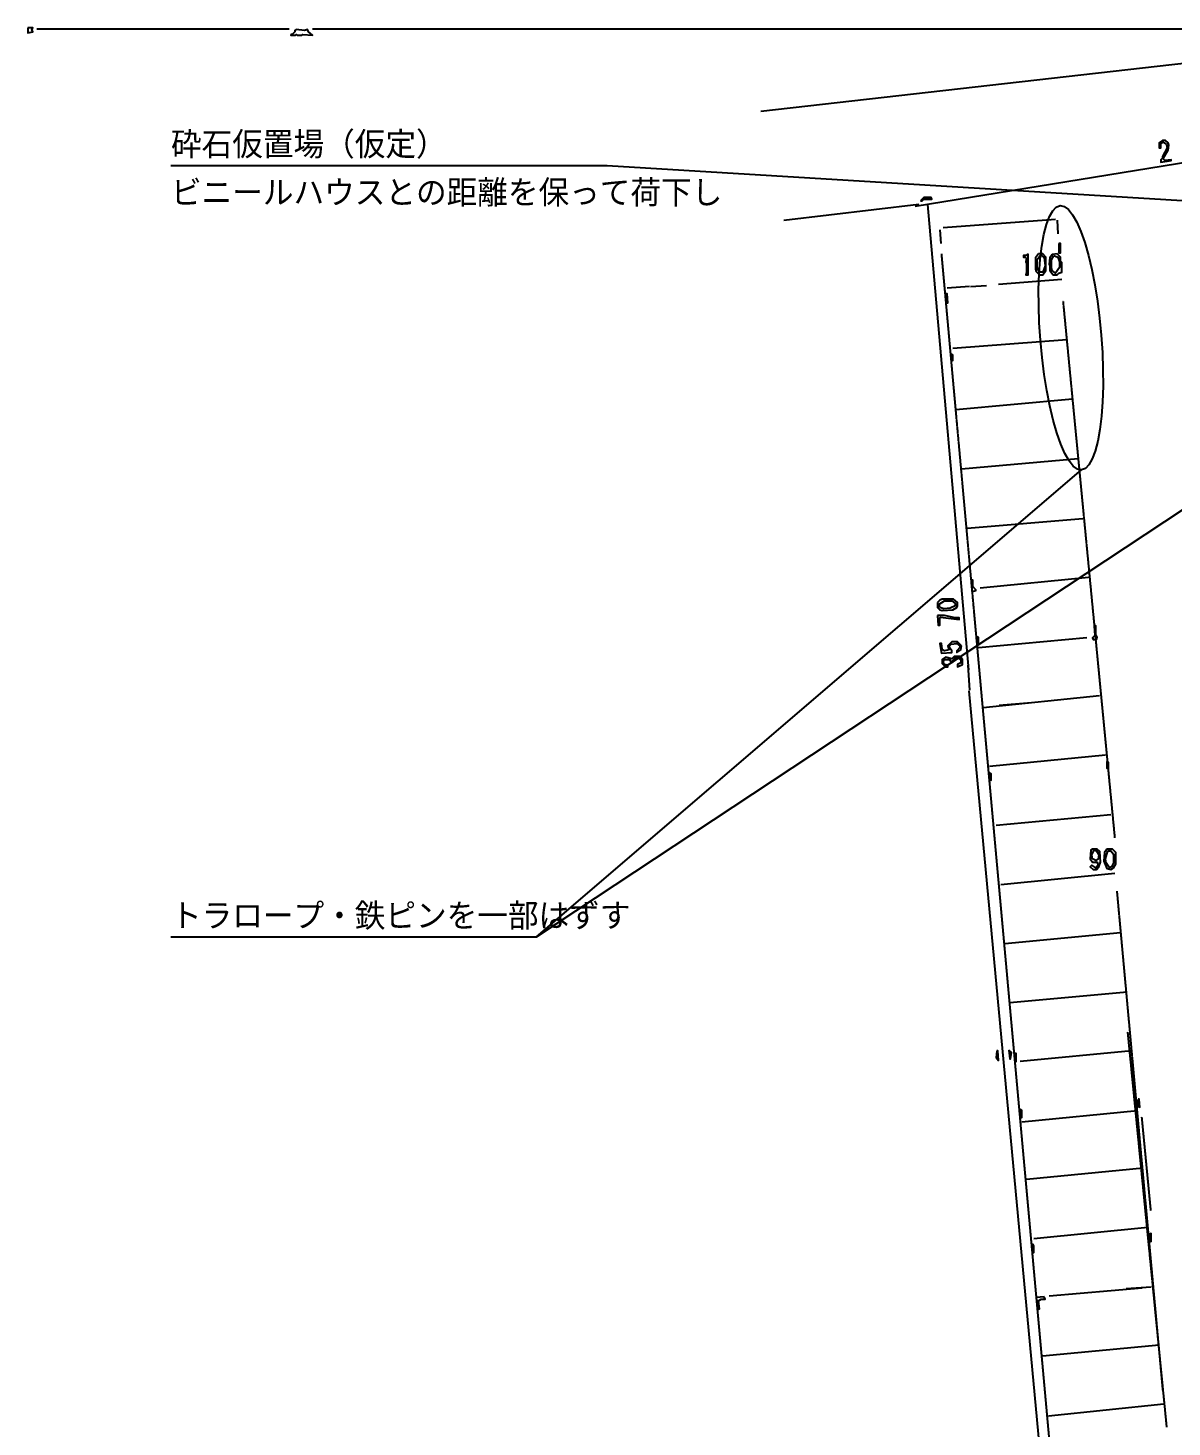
# Model space of a CAD drawing. Extents: x 11321 to 163025, y 6049 to 115321.
# Drawn here: x 11321 to 59877, y 55820 to 115185 of the extents above; entities that cross this region are included whole.
import ezdxf

# ---------------------------------------------------------------- set-up
doc = ezdxf.new("R2010")
doc.units = 0
doc.linetypes.add('DASHED', pattern=[1.524, 1.27, -0.254])
for name, color, linetype in [('CONSTRUCTION_PLAN', 1, 'Continuous'), ('DASHED_LINE', 3, 'DASHED'), ('SOLID_LINE', 7, 'Continuous'), ('TEXT_OUTLINE', 5, 'Continuous')]:
    doc.layers.add(name, color=color, linetype=linetype)

msp = doc.modelspace()

# ---------------------------------------------------------------- linework, layer by layer
at = {"layer": 'CONSTRUCTION_PLAN'}
for p, q in [((17390.3, 109354), (35901.7, 109354)), ((35901.7, 109354), (66492.1, 107478.6)), ((32901.7, 76619.4), (67252.3, 99329.6)), ((32901.7, 76619.4), (56033.9, 96431.2)), ((17390.3, 76619.4), (32901.7, 76619.4))]:
    msp.add_line(p, q, dxfattribs=at)
msp.add_lwpolyline([(56033.9, 96431.2), (55861.4, 96465.6), (55684.2, 96595.4), (55505.2, 96818.3), (55327.6, 97130.6), (55154.3, 97526.8), (54988.3, 98000.2), (54832.5, 98542.8), (54689.5, 99145.2), (54561.8, 99797.1), (54451.5, 100487.4), (54360.6, 101204.2), (54290.6, 101935.3), (54242.6, 102668.2), (54217.6, 103390.3), (54216, 104089.3), (54237.7, 104753.3), (54282.4, 105370.8), (54349.4, 105931.3), (54437.5, 106425.2), (54545.1, 106844.1), (54670.5, 107180.7), (54811.5, 107429.4), (54965.6, 107585.9), (55130.4, 107647.4), (55302.8, 107613), (55480, 107483.3), (55659, 107260.4), (55836.7, 106948.1), (56010, 106551.9), (56176, 106078.4), (56331.8, 105535.9), (56474.8, 104933.5), (56602.5, 104281.6), (56712.8, 103591.3), (56803.7, 102874.5), (56873.7, 102143.4), (56921.6, 101410.5), (56946.6, 100688.4), (56948.3, 99989.3), (56926.5, 99325.4), (56881.8, 98707.9), (56814.8, 98147.4), (56726.8, 97653.5), (56619.1, 97234.6), (56493.8, 96898), (56352.8, 96649.3), (56198.6, 96492.8)], close=True, dxfattribs=at)
at = {"layer": 'DASHED_LINE', "linetype": 'DASHED'}
for p, q in [((50085.6, 105599.6), (57313.4, 26094.1)), ((55248.9, 103585.7), (57443.3, 80818.9)), ((57533.6, 78557.6), (59477.2, 57382.4)), ((57987.4, 72584.3), (59643.2, 55819.8)), ((58583.6, 68988.1), (58968, 64999.5))]:
    msp.add_line(p, q, dxfattribs=at)
at = {"layer": 'SOLID_LINE'}
for p, q in [((11695.8, 115144.1), (22402.7, 115144.1)), ((23391.6, 115144.1), (83439.1, 115144.1)), ((71362.7, 114927), (42422.5, 111638.4)), ((61238.3, 109608.9), (48971.7, 107610.9)), ((49135, 107691.6), (43406.4, 107009.6)), ((49497.3, 107688), (51236.3, 87944.9)), ((54933.2, 107063.7), (50158, 106706.7)), ((55000.9, 107035.3), (55035, 106455.6)), ((50022.4, 106623.9), (50059.8, 106044.5)), ((55205.8, 104508.6), (52512, 104304)), ((51283.8, 104210.7), (50329.3, 104138.2)), ((52000.3, 104239.2), (51318.3, 104205.1)), ((55410.7, 101947.2), (50568.2, 101578.7)), ((55648.8, 99431.3), (50704.5, 98988.1)), ((55887.5, 96908), (50943.2, 96464.8)), ((56092.1, 94350.7), (51181.9, 93941.5)), ((56329.9, 91869.9), (51727.6, 91417.3)), ((56262.7, 89302.4), (51659.9, 88887.7)), ((51214.5, 88146.8), (51282.7, 87089.8)), ((51259.6, 87051.3), (54380.9, 53608.7)), ((56805, 86845.7), (51864.2, 86334.6)), ((53909.8, 86542.1), (52545.8, 86439.8)), ((57046.9, 84325.7), (52136.7, 83848.3)), ((57285.8, 81799.4), (52410.7, 81345.9)), ((57453.1, 79308.6), (52615.1, 78824.8)), ((57695.4, 76783), (52783.6, 76322.6)), ((57967.5, 74266.6), (52989.1, 73823.3)), ((58172.1, 71777.4), (53432.4, 71334.1)), ((58415.8, 69236.7), (53505.6, 68759.4)), ((58646, 66800.7), (53705.3, 66320.9)), ((58853.2, 64284.8), (54014.2, 63810.4)), ((58990.5, 61752.4), (57933.4, 61684.3)), ((58615.4, 61718.4), (54660, 61377.4)), ((59328.2, 59296.5), (54384, 58819.1)), ((59534, 56793.1), (54631.5, 56277.1))]:
    msp.add_line(p, q, dxfattribs=at)
at = {"layer": 'TEXT_OUTLINE'}
for points in [[(11320.7, 115184.9), (11320.7, 114980.3), (11525.3, 115014.4), (11491.2, 115116.7), (11525.3, 115184.9)], [(22470.9, 114912.1), (22470.9, 114878), (22675.5, 114878), (22709.6, 114912.1), (22743.7, 114878), (22948.3, 114878), (22982.4, 114912.1), (23391.6, 114878), (23221.1, 115014.4), (23187, 115116.7), (23050.6, 115082.6), (22709.6, 115116.7), (22641.4, 115082.6), (22641.4, 115014.4), (22539.1, 114912.1)], [(59467.8, 110411.1), (59331.5, 110308.8), (59331.5, 110104.2), (59399.7, 110104.2), (59399.7, 110274.7), (59501.9, 110342.9), (59638.3, 110240.6), (59672.4, 110104.2), (59467.8, 109729.1), (59467.8, 109660.9), (59399.7, 109592.7), (59399.7, 109490.4), (59842.9, 109558.6), (59842.9, 109592.7), (59570.1, 109558.6), (59501.9, 109626.8), (59706.5, 110001.9), (59740.6, 110206.5), (59706.5, 110308.8), (59604.2, 110411.1)], [(49204.2, 107853.7), (49272.4, 107853.7), (49340.6, 107921.9), (49681.6, 107921.9), (49647.5, 107990.1), (49340.6, 107990.1)], [(55069.1, 106046.4), (55069.1, 105637.3), (55137.3, 105637.3), (55137.3, 106046.4)], [(53773.4, 105603.2), (53671.1, 105535), (53568.8, 105535), (53568.8, 105466.8), (53637, 105466.8), (53705.2, 105398.6), (53671.1, 105262.2), (53705.2, 105194), (53705.2, 104818.9), (53671.1, 104716.6), (53773.4, 104716.6)], [(54216.7, 105603.2), (54080.3, 105432.7), (54080.3, 104955.3), (54114.4, 104853), (54250.8, 104716.6), (54387.2, 104716.6), (54523.6, 104887.1), (54523.6, 105466.8), (54387.2, 105603.2)], [(54284.9, 105535), (54353.1, 105535), (54455.4, 105432.7), (54489.5, 105091.7), (54387.2, 104818.9), (54284.9, 104818.9), (54182.6, 104921.2), (54148.5, 105023.5), (54148.5, 105364.5)], [(54796.3, 105569.1), (54694.1, 105432.7), (54660, 105159.9), (54694.1, 105125.8), (54694.1, 104887.1), (54830.4, 104716.6), (55000.9, 104716.6), (55069.1, 104784.8), (55205.5, 104818.9), (55205.5, 105228.1), (55137.3, 105296.3), (55137.3, 105466.8), (55000.9, 105603.2)], [(54864.5, 105535), (55035, 105466.8), (55103.2, 105262.2), (55103.2, 105023.5), (54932.7, 104784.8), (54796.3, 104887.1), (54762.2, 104989.4), (54762.2, 105364.5)], [(50295.3, 103898.2), (50295.3, 103523.2), (50363.5, 103523.2), (50329.4, 103898.2)], [(50499.9, 101340.9), (50499.9, 101102.2), (50568.1, 101068.1), (50568.1, 101306.8)], [(51352.4, 91759.2), (51386.5, 91315.9), (51454.7, 91281.8), (51557, 91315.9), (51557, 91350), (51420.6, 91486.4), (51420.6, 91759.2)], [(49920.3, 90804.4), (49920.3, 90599.8), (50022.6, 90497.5), (50124.8, 90463.4), (50568.1, 90497.5), (50738.6, 90599.8), (50772.7, 90668), (50772.7, 90804.4), (50602.2, 90940.8), (50124.8, 90940.8), (50022.6, 90906.7)], [(49988.5, 90736.2), (50227.1, 90872.6), (50534, 90872.6), (50670.4, 90770.3), (50670.4, 90668), (50465.8, 90565.7), (50193, 90531.6), (50022.6, 90599.8)], [(49920.3, 90258.8), (49954.4, 89849.6), (50022.6, 89849.6), (50022.6, 90156.5), (50056.7, 90190.6), (50840.9, 90088.3), (50840.9, 90156.5), (50670.4, 90156.5), (50227.1, 90258.8)], [(56569.5, 89815.5), (56603.6, 89406.4), (56501.3, 89304.1), (56535.4, 89235.9), (56671.8, 89235.9), (56705.9, 89338.2), (56637.7, 89440.5), (56637.7, 89815.5)], [(50943.2, 88963.1), (50772.7, 89133.6), (50534, 89133.6), (50363.5, 88963.1), (50397.6, 88792.6), (50227.1, 88758.5), (50124.8, 88826.7), (50090.8, 89065.4), (50022.6, 89065.4), (50090.8, 88656.2), (50534, 88690.3), (50534, 88758.5), (50431.7, 88894.9), (50431.7, 88963.1), (50499.9, 89031.3), (50738.6, 89065.4), (50875, 88963.1), (50875, 88894.9), (50738.6, 88758.5), (50738.6, 88690.3), (50909.1, 88792.6)], [(51659.3, 89338.2), (51591.1, 89338.2), (51591.1, 89065.4), (51659.3, 89099.5)], [(50977.3, 88417.5), (50875, 88519.8), (50636.3, 88519.8), (50534, 88417.5), (50261.2, 88485.7), (50124.8, 88383.4), (50124.8, 88212.9), (50261.2, 88076.5), (50363.5, 88076.5), (50363.5, 88144.7), (50227.1, 88178.8), (50158.9, 88281.1), (50227.1, 88383.4), (50431.7, 88383.4), (50499.9, 88281.1), (50568.1, 88281.1), (50568.1, 88349.3), (50670.4, 88451.6), (50806.8, 88451.6), (50909.1, 88383.4), (50909.1, 88247), (50772.7, 88178.8), (50772.7, 88076.5), (50977.3, 88178.8)], [(57115, 84052.9), (57115, 83780.1), (57183.2, 83780.1), (57183.2, 84018.8)], [(52102.6, 83609.6), (52136.7, 83268.6), (52204.9, 83268.6), (52204.9, 83541.4)], [(56501.3, 80336.2), (56433.1, 80302.1), (56399, 79927), (56501.3, 79790.6), (56705.9, 79790.6), (56740, 79654.2), (56637.7, 79551.9), (56467.2, 79654.2), (56399, 79586), (56535.4, 79483.7), (56671.8, 79483.7), (56774.1, 79586), (56842.3, 79790.6), (56808.2, 80233.9), (56705.9, 80336.2)], [(56569.5, 80302.1), (56671.8, 80268), (56774.1, 80097.5), (56740, 79927), (56637.7, 79858.8), (56501.3, 79927), (56467.2, 80097.5)], [(57115, 80336.2), (57012.8, 80199.8), (56978.7, 79824.7), (57115, 79517.8), (57285.5, 79483.7), (57387.8, 79551.9), (57490.1, 79722.4), (57490.1, 80199.8), (57353.7, 80336.2)], [(57149.1, 80268), (57285.5, 80268), (57387.8, 80131.6), (57387.8, 79756.5), (57319.6, 79620.1), (57217.3, 79551.9), (57081, 79756.5), (57046.9, 79927)], [(52443.5, 71777.4), (52409.5, 71504.6), (52511.7, 71368.2), (52477.6, 71777.4)], [(52955, 71811.5), (52989.1, 71436.4), (53023.2, 71436.4), (53057.3, 71709.2)], [(53193.7, 71675.1), (53227.8, 71334.1), (53261.9, 71334.1), (53261.9, 71675.1)], [(58444.9, 69731.5), (58444.9, 69424.6), (58513.1, 69390.5), (58479, 69731.5)], [(53432.4, 69288.2), (53432.4, 68947.2), (53500.6, 68947.2), (53500.6, 69254.1)], [(53909.8, 63559.7), (53943.9, 63218.7), (54012.1, 63218.7), (54012.1, 63491.5), (53978, 63559.7)], [(58922.3, 64003), (58922.3, 63730.2), (58990.5, 63696.1), (58990.5, 64037.1)], [(54455.4, 61343.3), (54114.4, 61309.2), (54182.6, 60831.8), (54250.8, 60831.8), (54216.7, 61172.8), (54319, 61241), (54489.5, 61241)]]:
    msp.add_lwpolyline(points, close=True, dxfattribs=at)

# ---------------------------------------------------------------- texts
at = {"layer": 'CONSTRUCTION_PLAN'}
for s, p in [('砕石仮置場（仮定）', (17390.3, 109763.2)), ('ビニールハウスとの距離を保って荷下し', (17390.3, 107717.3)), ('トラロープ・鉄ピンを一部はずす', (17390.3, 77028.6))]:
    msp.add_text(s, height=1000, dxfattribs=at).set_placement(p)

doc.saveas('drawing.dxf')
